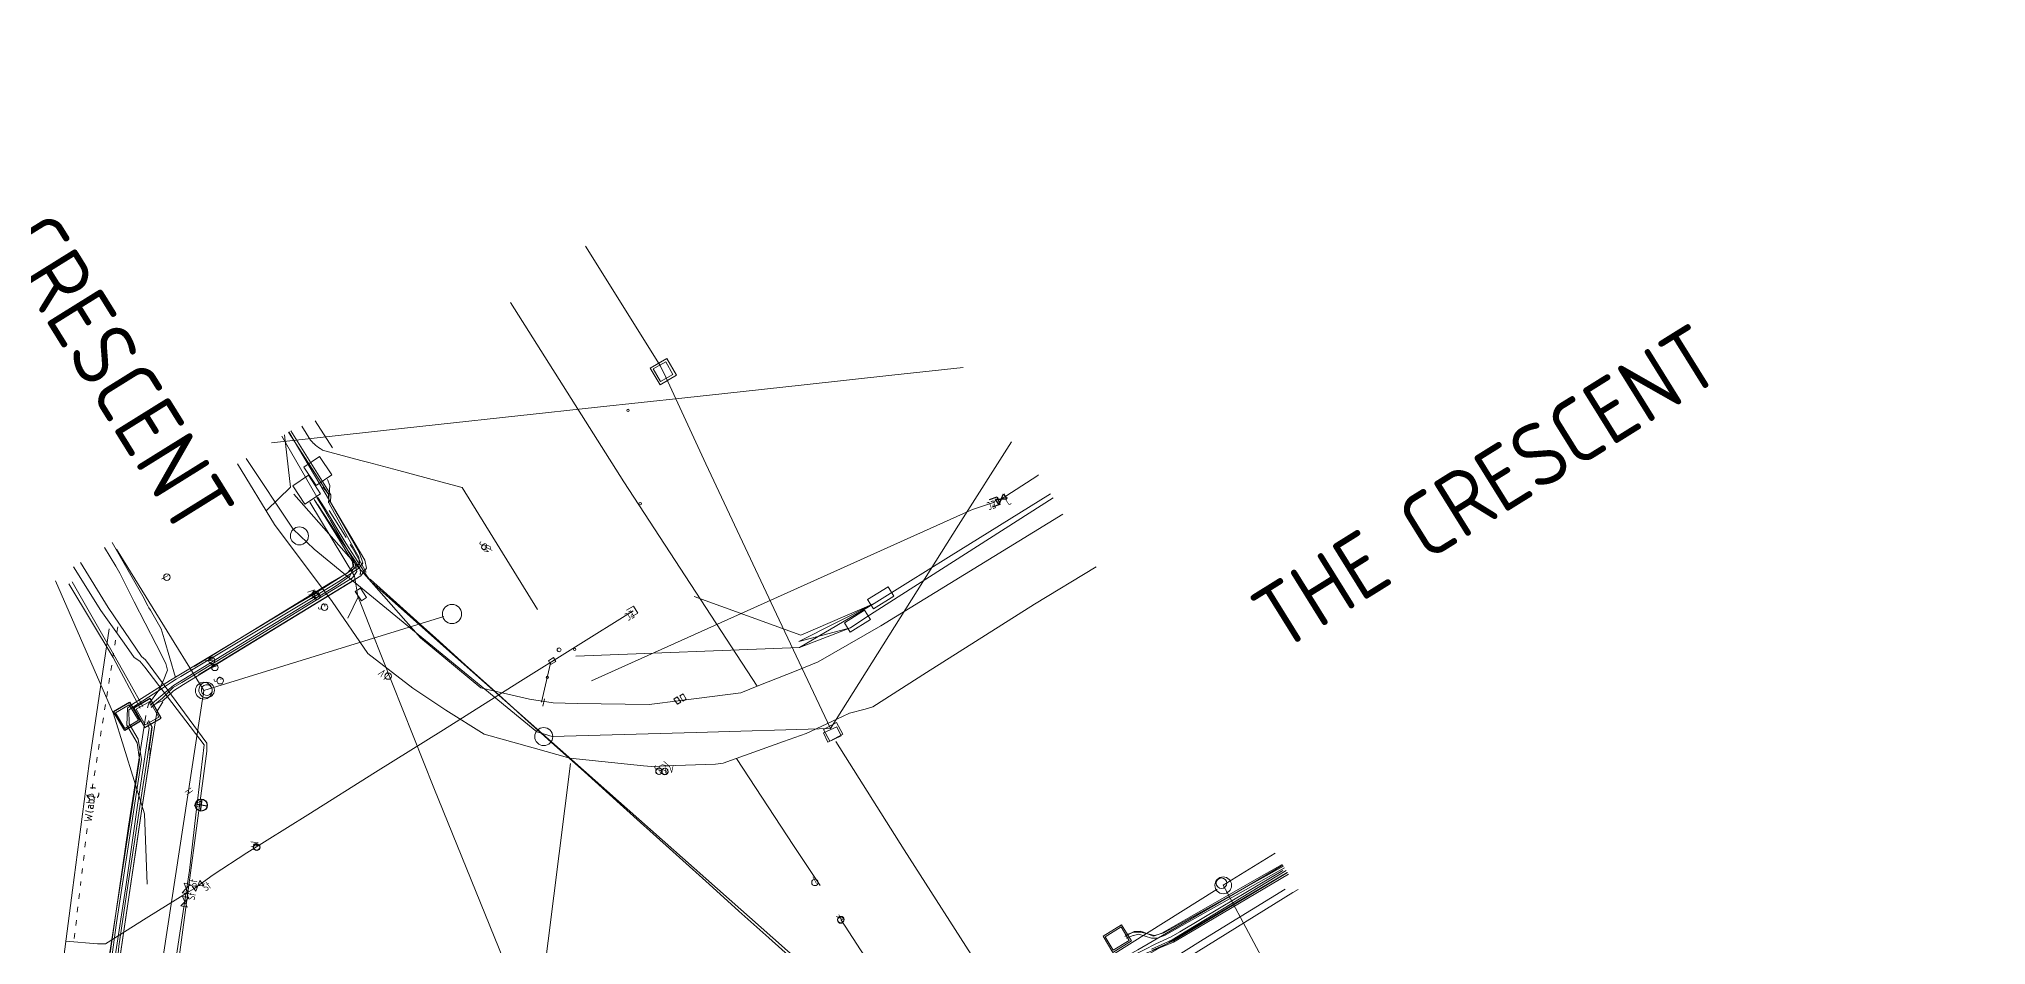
# Model space of a CAD drawing. Header units: metres. Extents: x 507606 to 508087, y 6966978 to 6967359.
# Drawn here: x 507782.8 to 507904.5, y 6967302.4 to 6967359 of the extents above; entities that cross this region are included whole.
import ezdxf

# ---------------------------------------------------------------- set-up
doc = ezdxf.new("R2010")
doc.units = ezdxf.units.M
for name, color, linetype, lineweight, true_color in [('C_FEAT', 7, 'EXISTING_COMMUNICATIONS', 0, 0xb061ff), ('C_UG_LINES', 7, 'EXISTING_COMMUNICATIONS', 0, 0xb061ff), ('E_ABAND', 7, 'EXISTING_ELECTRICITY', 0, 0xff2e2e), ('E_FEAT', 7, 'EXISTING_ELECTRICITY', 0, 0xff2e2e), ('E_UG_LINES', 7, 'EXISTING_ELECTRICITY_UG', 0, 0xff2e2e), ('HT_UG_LINES', 7, 'EXISTING_HIGH_VOLTAGE', 0, 0xff2e2e)]:
    doc.layers.add(name, color=color, linetype=linetype, lineweight=lineweight, true_color=true_color)
for name, color, linetype in [('C_MANHOLE_PIT', 252, 'Continuous'), ('C_TEXT_5.0', 4, 'Continuous'), ('W_FEAT', 160, 'Continuous')]:
    doc.layers.add(name, color=color, linetype=linetype)
for name, color, linetype, lineweight in [('D_FEAT', 142, 'EXIST_SWD', 0), ('D_UG_PIPES', 142, 'EXIST_SWD', 0), ('DR_GRATED', 142, 'EXIST_SWD', 0), ('IR_FEAT', 173, 'Continuous', 0), ('IR_UG_PIPES', 173, 'EXISTING_IRRIGATION', 0), ('RW_ABAND', 160, 'EXISTING_WAT_RECYCLED', 0), ('RW_FEAT', 160, 'Continuous', 0), ('RW_UG_PIPES', 160, 'EXISTING_WAT_RECYCLED', 0), ('S_ABAND', 35, 'EXIST_SEWER', 0), ('S_FEAT', 35, 'Continuous', 0), ('S_RM_UG_PIPES', 35, 'EXIST_RISINGMAIN', 0), ('S_UG_PIPES', 35, 'EXIST_SEWER', 0), ('W_ABAND', 160, 'EXISTING_WATER', 0), ('W_AG_PIPES_N', 160, 'EXISTING_WATER', 0)]:
    doc.layers.add(name, color=color, linetype=linetype, lineweight=lineweight)
doc.layers.add('E_MANHOLE_PIT', color=7, linetype='Continuous', true_color=0xff2e2e)
doc.styles.add('ISOCP', font='isocp.shx')
doc.styles.get("Standard").update_dxf_attribs({"font": 'ARIALN.TTF'})
doc.styles.add('Style-INTL_ISO_EQUAL', font='ISOCP.shx')
doc.linetypes.add('EXIST_RISINGMAIN', pattern='A,5,-2.5,5,-2,["RM",Standard,S=2.5,R=0,X=0,Y=-1.25],-5,5,-2.5,5,-2.5', length=34.5)
doc.linetypes.add('EXIST_SEWER', pattern='A,5,-2.5,5,-2,["S",Standard,S=2.5,R=0,X=0,Y=-1.25],-3.5,5,-2.5,5,-2.5', length=33)
doc.linetypes.add('EXIST_SWD', pattern='A,5,-2.5,5,-2,["SWD",Standard,S=2.5,R=0,X=0,Y=-1.25],-8,5,-2.5,5,-2.5', length=37.5)
doc.linetypes.add('EXISTING_COMMUNICATIONS', pattern='A,2,-2,2,-2,2,-2,["COMS",Standard,S=2.5,R=0,X=0,Y=-1.25],-9.75,2,-2,2,-2', length=29.75)
doc.linetypes.add('EXISTING_ELECTRICITY', pattern='A,2,-2,2,-2,2,-2,["E",Standard,S=2.5,R=0,X=0,Y=-1.25],-3.4,2,-2,2,-2', length=23.4)
doc.linetypes.add('EXISTING_ELECTRICITY_UG', pattern='A,2,-2,2,-2,2,-2,["E-UG",Standard,S=2.5,R=0,X=0,Y=-1.25],-9.15,2,-2,2,-2', length=29.15)
doc.linetypes.add('EXISTING_HIGH_VOLTAGE', pattern='A,2,-2,2,-2,2,-2,["HV",Standard,S=2.5,R=0,X=0,Y=-1.25],-5.9,2,-2,2,-2', length=25.9)
doc.linetypes.add('EXISTING_IRRIGATION', pattern='A,2,-2,2,-2,2,-2,["IRR",Standard,S=2.5,R=0,X=0,Y=-1.25],-7.4,2,-2,2,-2', length=27.4)
doc.linetypes.add('EXISTING_WAT_RECYCLED', pattern='A,2,-2,2,-2,2,-2,["R",Standard,S=2.5,R=0,X=0,Y=-1.25],-4.4,2,-2,2,-2', length=24.4)
doc.linetypes.add('EXISTING_WATER', pattern='A,2,-2,2,-2,2,-2,["W",Standard,S=2.5,R=0,X=0,Y=-1.25],-4.4,2,-2,2,-2', length=24.4)

# ---------------------------------------------------------------- blocks, each defined once
blk = doc.blocks.new('C-MKRTAG')
at = {"layer": 'C_FEAT'}
blk.add_circle((0, 0), 0.2, dxfattribs=at)
at = {"layer": 'C_FEAT', "style": 'Style-INTL_ISO_EQUAL', "width": 0.65}
blk.add_text('C', height=0.5, rotation=62.9, dxfattribs=at).set_placement((0.11, -0.06))
blk = doc.blocks.new('EL-MKRTAG')
at = {"layer": 'E_FEAT'}
blk.add_circle((0, 0), 0.2, dxfattribs=at)
at = {"layer": 'E_FEAT', "style": 'Style-INTL_ISO_EQUAL', "width": 0.65}
blk.add_text('LV', height=0.5, rotation=62.9, dxfattribs=at).set_placement((0.11, -0.06))
blk = doc.blocks.new('C-MKRTAG_2')
at = {"layer": 'C_FEAT'}
blk.add_circle((0, 0), 0.2, dxfattribs=at)
at = {"layer": 'C_FEAT', "style": 'Style-INTL_ISO_EQUAL', "width": 0.65}
blk.add_text('C', height=0.5, rotation=62.9, dxfattribs=at).set_placement((0.11, -0.06))
blk = doc.blocks.new('C-MKRTAG_5')
at = {"layer": 'C_FEAT'}
blk.add_circle((0, 0), 0.2, dxfattribs=at)
at = {"layer": 'C_FEAT', "style": 'Style-INTL_ISO_EQUAL', "width": 0.65}
blk.add_text('C', height=0.5, rotation=62.9, dxfattribs=at).set_placement((0.11, -0.06))
blk = doc.blocks.new('C-MKRTAG_6')
at = {"layer": 'C_FEAT'}
blk.add_circle((0, 0), 0.2, dxfattribs=at)
at = {"layer": 'C_FEAT', "style": 'Style-INTL_ISO_EQUAL', "width": 0.65}
blk.add_text('C', height=0.5, rotation=62.9, dxfattribs=at).set_placement((0.11, -0.06))
blk = doc.blocks.new('RW-EC')
at = {"layer": 'RW_FEAT'}
for p, q in [((-0.34, -0.11), (-0.11, 0.34)), ((0.34, 0.11), (0.11, -0.34)), ((0.11, -0.34), (-0.34, -0.11))]:
    blk.add_line(p, q, dxfattribs=at)
at = {"layer": 'RW_FEAT', "style": 'Style-INTL_ISO_EQUAL', "width": 0.65}
blk.add_text('EC', height=0.5, rotation=62.9, dxfattribs=at).set_placement((0.11, -0.06))
blk = doc.blocks.new('SE-VENTP')
at = {"layer": 'S_FEAT'}
blk.add_circle((0, 0), 0.15, dxfattribs=at)
at = {"layer": 'S_FEAT', "style": 'Style-INTL_ISO_EQUAL', "width": 0.65}
for s, p in [('S', (0.11, -0.06)), ('vp', (0.25, -0.41))]:
    blk.add_text(s, height=0.5, rotation=62.9, dxfattribs=at).set_placement(p)
blk = doc.blocks.new('W-CV')
at = {"layer": 'W_FEAT', "flags": 128}
for points in [[(0, 0), (0.04, -0.36), (-0.31, -0.18)], [(0, 0), (-0.04, 0.36), (0.31, 0.18)]]:
    blk.add_lwpolyline(points, close=True, dxfattribs=at)
at = {"layer": 'W_FEAT'}
blk.add_point((0, 0), dxfattribs=at)
at = {"layer": 'W_FEAT', "style": 'Style-INTL_ISO_EQUAL', "width": 0.65}
blk.add_text('C', height=0.5, rotation=62.9, dxfattribs=at).set_placement((0.61, -0.13))
blk = doc.blocks.new('W-EC')
at = {"layer": 'W_FEAT'}
for p, q in [((-0.34, -0.11), (-0.11, 0.34)), ((0.34, 0.11), (0.11, -0.34)), ((0.11, -0.34), (-0.34, -0.11))]:
    blk.add_line(p, q, dxfattribs=at)
at = {"layer": 'W_FEAT', "style": 'Style-INTL_ISO_EQUAL', "width": 0.65}
blk.add_text('EC', height=0.5, rotation=62.9, dxfattribs=at).set_placement((0.11, -0.06))
blk = doc.blocks.new('IR-MKRTAG')
at = {"layer": 'IR_FEAT'}
blk.add_circle((0, 0), 0.2, dxfattribs=at)
at = {"layer": 'IR_FEAT', "style": 'Style-INTL_ISO_EQUAL', "width": 0.65}
blk.add_text('I', height=0.5, rotation=62.9, dxfattribs=at).set_placement((0.11, -0.06))
blk = doc.blocks.new('IR-MKRTAG_1')
at = {"layer": 'IR_FEAT'}
blk.add_circle((0, 0), 0.2, dxfattribs=at)
at = {"layer": 'IR_FEAT', "style": 'Style-INTL_ISO_EQUAL', "width": 0.65}
blk.add_text('I', height=0.5, rotation=62.9, dxfattribs=at).set_placement((0.11, -0.06))
blk = doc.blocks.new('SE-MKRTAG')
at = {"layer": 'S_FEAT'}
blk.add_circle((0, 0), 0.2, dxfattribs=at)
at = {"layer": 'S_FEAT', "style": 'Style-INTL_ISO_EQUAL', "width": 0.65}
blk.add_text('S', height=0.5, rotation=62.9, dxfattribs=at).set_placement((0.11, -0.06))
blk = doc.blocks.new('W-MKRTAG_1')
at = {"layer": 'W_FEAT'}
blk.add_circle((0, 0), 0.2, dxfattribs=at)
at = {"layer": 'W_FEAT', "style": 'Style-INTL_ISO_EQUAL', "width": 0.65}
blk.add_text('W', height=0.5, rotation=62.9, dxfattribs=at).set_placement((0.11, -0.06))
blk = doc.blocks.new('IR-MKRTAG_3')
at = {"layer": 'IR_FEAT'}
blk.add_circle((0, 0), 0.2, dxfattribs=at)
at = {"layer": 'IR_FEAT', "style": 'Style-INTL_ISO_EQUAL', "width": 0.65}
blk.add_text('I', height=0.5, rotation=62.9, dxfattribs=at).set_placement((0.11, -0.06))
blk = doc.blocks.new('SE-MKRTAG_3')
at = {"layer": 'S_FEAT'}
blk.add_circle((0, 0), 0.2, dxfattribs=at)
at = {"layer": 'S_FEAT', "style": 'Style-INTL_ISO_EQUAL', "width": 0.65}
blk.add_text('S', height=0.5, rotation=62.9, dxfattribs=at).set_placement((0.11, -0.06))
blk = doc.blocks.new('W-SV_3')
at = {"layer": 'RW_FEAT', "flags": 128}
for points in [[(0, 0), (0.04, -0.36), (-0.31, -0.18)], [(0, 0), (-0.04, 0.36), (0.31, 0.18)]]:
    blk.add_lwpolyline(points, close=True, dxfattribs=at)
at = {"layer": 'RW_FEAT', "style": 'Style-INTL_ISO_EQUAL', "width": 0.65}
blk.add_text('St', height=0.5, rotation=62.9, dxfattribs=at).set_placement((0.61, -0.11))
blk = doc.blocks.new('W-GH_1')
at = {"layer": 'W_FEAT'}
for p, q in [((-0.36, -0.12), (0.36, 0.12)), ((0.12, -0.36), (-0.12, 0.36))]:
    blk.add_line(p, q, dxfattribs=at)
blk.add_circle((0, 0), 0.375, dxfattribs=at)
at = {"layer": 'W_FEAT', "style": 'Style-INTL_ISO_EQUAL', "width": 0.65}
blk.add_text('G   H', height=0.5, rotation=62.9, dxfattribs=at).set_placement((0.11, -0.06))
blk = doc.blocks.new('XE_SURVEY')
at = {"layer": 'C_FEAT', "flags": 128}
blk.add_lwpolyline([(507800.31, 6967332.88), (507799.33, 6967332.23), (507800.1, 6967331.08), (507801.09, 6967331.74)], close=True, dxfattribs=at)
for points in [[(507833.12, 6967322.49), (507834.38, 6967323.28), (507834.75, 6967322.7), (507833.48, 6967321.91), (507833.12, 6967322.49)], [(507787.57, 6967316.88), (507788.42, 6967317.38), (507789, 6967316.42), (507788.15, 6967315.9), (507787.57, 6967316.88)]]:
    blk.add_lwpolyline(points, dxfattribs=at)
at = {"layer": 'C_MANHOLE_PIT', "flags": 128}
blk.add_lwpolyline([(507788.44, 6967317.55), (507789.12, 6967316.36), (507788.15, 6967315.78), (507787.45, 6967316.96), (507788.44, 6967317.55)], dxfattribs=at)
at = {"layer": 'C_UG_LINES', "flags": 128}
for points in [[(507798.37, 6967334.4), (507800.87, 6967330.54), (507800.9, 6967329.99), (507802.53, 6967327.03), (507802.77, 6967326.59), (507802.82, 6967326.22), (507802.66, 6967325.99), (507799.9, 6967324.24), (507798.97, 6967323.7), (507793.4, 6967320.35), (507791, 6967318.91), (507788.57, 6967317.38), (507788.31, 6967317.17), (507788.28, 6967316.1), (507788.93, 6967315.01), (507789.06, 6967313.95), (507787.22, 6967301.91), (507786.79, 6967298.69), (507786.25, 6967294.48), (507785.86, 6967291.5), (507785.66, 6967289.94), (507785.58, 6967289.02), (507785.53, 6967288.52), (507785.39, 6967286.85), (507785.3, 6967286.54)], [(507798.52, 6967334.5), (507801.02, 6967330.49), (507801, 6967330.02), (507802.79, 6967326.89), (507802.97, 6967326.43), (507803.02, 6967326.22), (507802.77, 6967325.92), (507801.62, 6967325.15), (507800.34, 6967324.36), (507792.63, 6967319.73), (507791.65, 6967319.14), (507791.36, 6967318.97), (507791.06, 6967318.79), (507790.5, 6967318.42), (507788.4, 6967317.06), (507788.43, 6967316.18), (507788.99, 6967315.23), (507789.19, 6967313.96), (507788.09, 6967306.73), (507787.64, 6967303.76), (507787.35, 6967301.78), (507787.03, 6967299.3), (507786.29, 6967293.35), (507785.98, 6967290.87), (507785.74, 6967288.88), (507785.51, 6967286.86), (507785.37, 6967286.42)], [(507800.53, 6967331), (507800.87, 6967330.54)], [(507800.82, 6967331.45), (507800.96, 6967331.07), (507800.88, 6967330)], [(507800.93, 6967329.52), (507801.98, 6967327.82)], [(507846.16, 6967330.31), (507834.46, 6967322.83), (507833.5, 6967322.19), (507830.31, 6967320.96), (507816.33, 6967320.42)], [(507802.24, 6967327.39), (507802.36, 6967327.2), (507803.24, 6967325.66)], [(507803.49, 6967325.23), (507803.51, 6967325.2), (507805.34, 6967323.55), (507806.83, 6967322.21), (507807.57, 6967321.55), (507809.43, 6967319.87), (507811.29, 6967318.2), (507813.15, 6967316.53), (507815.01, 6967314.86), (507816.87, 6967313.19), (507819.1, 6967311.18), (507820.59, 6967309.84), (507820.96, 6967309.51), (507824.68, 6967306.17), (507826.53, 6967304.49), (507828.02, 6967303.16), (507828.39, 6967302.82), (507830.62, 6967300.82), (507832.48, 6967299.15), (507836.2, 6967295.8), (507837.31, 6967294.85), (507839.82, 6967293.44), (507839.97, 6967293.46)], [(507833.5, 6967322.19), (507830.27, 6967321.34)], [(507838.83, 6967278.22), (507838.37, 6967280.09), (507838.33, 6967280.66), (507838.88, 6967285.12), (507839, 6967286.12), (507839.03, 6967286.33), (507839.41, 6967288.07), (507840.49, 6967292.96), (507840.6, 6967293.46), (507840.72, 6967293.84), (507841.62, 6967295.14), (507841.92, 6967295.55), (507842.17, 6967295.82), (507845.69, 6967297.98), (507848.24, 6967299.56), (507848.65, 6967299.84), (507849.04, 6967300.11), (507849.77, 6967300.76), (507850.25, 6967301.04), (507850.84, 6967301.4), (507852.98, 6967302.26), (507853.68, 6967302.55), (507854.75, 6967303.18), (507860.87, 6967306.8)], [(507860.53, 6967307.03), (507856.66, 6967304.73), (507854.08, 6967303.19), (507853.54, 6967302.88), (507852.59, 6967302.44), (507851.85, 6967302.07), (507851.4, 6967301.85), (507850.75, 6967301.52), (507849.64, 6967300.91)], [(507860.73, 6967307.02), (507854.53, 6967303.26), (507853.61, 6967302.7), (507852.31, 6967302.11)], [(507852.37, 6967302.04), (507853.68, 6967302.64), (507860.81, 6967306.9)]]:
    blk.add_lwpolyline(points, dxfattribs=at)
at = {"layer": 'D_FEAT', "flags": 128}
blk.add_lwpolyline([(507833.03, 6967315.54), (507832.21, 6967315.1), (507831.81, 6967315.83), (507832.63, 6967316.27)], close=True, dxfattribs=at)
at = {"layer": 'D_FEAT'}
for centre in [(507799.06, 6967327.93), (507814.33, 6967315.39)]:
    blk.add_circle(centre, 0.562, dxfattribs=at)
at = {"layer": 'D_UG_PIPES', "flags": 128}
for points in [[(507832.26, 6967315.9), (507829.05, 6967322.68), (507824.46, 6967332.43), (507821.97, 6967337.85), (507821.63, 6967338.54), (507818.45, 6967343.63), (507816.95, 6967346.03)], [(507832.26, 6967315.9), (507840.26, 6967328.59), (507843.56, 6967333.81)], [(507795.74, 6967332.76), (507798.67, 6967328.34), (507799.99, 6967327.09), (507813.9, 6967315.68), (507814.86, 6967315.39), (507823.85, 6967315.65), (507832.26, 6967315.9)], [(507840.21, 6967275.67), (507841.29, 6967293.64), (507841.71, 6967300.73), (507836.86, 6967308.32), (507832.58, 6967315.08)]]:
    blk.add_lwpolyline(points, dxfattribs=at)
at = {"layer": 'DR_GRATED', "flags": 128}
for points in [[(507821.6, 6967337.37), (507820.98, 6967338.4), (507822.02, 6967339.02), (507822.62, 6967337.97), (507821.6, 6967337.37)], [(507821.17, 6967338.36), (507821.96, 6967338.81), (507822.41, 6967338.02), (507821.63, 6967337.57), (507821.17, 6967338.36)], [(507832.08, 6967315.05), (507831.82, 6967315.62), (507832.64, 6967316.01), (507832.92, 6967315.43), (507832.08, 6967315.05)]]:
    blk.add_lwpolyline(points, dxfattribs=at)
at = {"layer": 'E_ABAND'}
for points in [[(507789.11, 6967317.17), (507787.43, 6967320.34), (507784.65, 6967324.94)], [(507784.86, 6967325.06), (507787.27, 6967320.83), (507788.46, 6967318.73), (507789.28, 6967317.28)]]:
    blk.add_lwpolyline(points, dxfattribs=at)
at = {"layer": 'E_FEAT', "flags": 128}
for points in [[(507799.62, 6967331.72), (507798.66, 6967331.05), (507799.4, 6967329.91), (507800.38, 6967330.55)], [(507802.87, 6967324.66), (507802.55, 6967324.45), (507802.94, 6967323.87), (507803.26, 6967324.09)]]:
    blk.add_lwpolyline(points, close=True, dxfattribs=at)
for points in [[(507835.85, 6967324.75), (507836.21, 6967324.17), (507834.95, 6967323.38), (507834.57, 6967323.96), (507835.85, 6967324.75)], [(507788.86, 6967317.1), (507789.72, 6967317.59), (507790.28, 6967316.61), (507789.43, 6967316.12), (507788.86, 6967317.1)], [(507849.29, 6967302.92), (507850.45, 6967303.64), (507851.06, 6967302.63), (507849.9, 6967301.9), (507849.29, 6967302.92)], [(507849.93, 6967302.04), (507849.41, 6967302.88), (507850.42, 6967303.51), (507850.93, 6967302.65), (507849.93, 6967302.04)]]:
    blk.add_lwpolyline(points, dxfattribs=at)
at = {"layer": 'E_MANHOLE_PIT', "flags": 128}
blk.add_lwpolyline([(507788.72, 6967317.16), (507789.41, 6967315.96), (507790.43, 6967316.54), (507789.74, 6967317.77), (507788.72, 6967317.16)], dxfattribs=at)
at = {"layer": 'E_UG_LINES', "flags": 128}
for points in [[(507800.04, 6967335.12), (507801.12, 6967333.43)], [(507816.33, 6967320.42), (507830.31, 6967320.96), (507834.99, 6967323.71), (507837.08, 6967325.02), (507839.63, 6967326.6), (507846.01, 6967330.55)], [(507789.73, 6967317.35), (507791.2, 6967318.59), (507793.4, 6967319.94), (507795.53, 6967321.24), (507801.3, 6967324.77), (507802.21, 6967325.42), (507802.48, 6967325.98), (507802.41, 6967326.28), (507801.27, 6967328.15), (507799.98, 6967330.2)], [(507814.58, 6967294.14), (507814.29, 6967295.33), (507813.29, 6967297.82), (507807.47, 6967312.19), (507803.58, 6967321.94), (507802.8, 6967323.96), (507802.72, 6967324.12), (507802.7, 6967324.28), (507802.5, 6967325.42), (507799.72, 6967330.04)], [(507799.98, 6967330.2), (507800.29, 6967329.73)], [(507800.14, 6967330.33), (507800.56, 6967329.67), (507801.25, 6967328.46), (507802.52, 6967326.24), (507802.65, 6967325.7)], [(507844.45, 6967298.07), (507842.8, 6967297.09), (507841.89, 6967296.9), (507840.21, 6967295.55), (507839, 6967294.58), (507838.56, 6967294.53), (507838.1, 6967294.68), (507837.08, 6967295.35), (507828.64, 6967302.82), (507809.18, 6967320.07), (507803.57, 6967325.04), (507803.27, 6967325.43), (507801.97, 6967327.47), (507800.62, 6967329.68), (507800.22, 6967330.33)], [(507800.22, 6967329.86), (507801.68, 6967327.65), (507802.33, 6967326.67), (507802.71, 6967326.11), (507802.85, 6967325.83), (507802.88, 6967325.57), (507802.83, 6967325.51)], [(507802.65, 6967325.7), (507802.37, 6967325.31), (507798.54, 6967322.95), (507795.98, 6967321.38), (507791.71, 6967318.78), (507791.17, 6967318.45), (507790.5, 6967317.8), (507789.79, 6967317.2)], [(507783.82, 6967325.12), (507787.45, 6967316.82), (507789.37, 6967310.57), (507789.54, 6967306.17)], [(507802.49, 6967325.16), (507791.82, 6967318.65), (507791.19, 6967318.25), (507790.52, 6967317.62), (507790.17, 6967317.5), (507789.8, 6967317.23)], [(507802.75, 6967324.16), (507802.09, 6967322.79)], [(507834.99, 6967323.71), (507830.4, 6967321.72), (507823.74, 6967324.14)], [(507834.99, 6967323.71), (507830.27, 6967321.34)], [(507786.19, 6967286.32), (507786.18, 6967286.76), (507786.06, 6967288.31), (507786.01, 6967288.91), (507786.13, 6967290.81), (507786.44, 6967293.29), (507786.77, 6967295.77), (507787.16, 6967298.74), (507787.51, 6967301.4), (507788.23, 6967306.16), (507788.94, 6967311.11), (507789.67, 6967315.92), (507789.54, 6967316.32)], [(507786.3, 6967286.22), (507786.23, 6967288.22), (507786.21, 6967288.87), (507786.28, 6967290.72), (507786.32, 6967291.21), (507786.66, 6967293.69), (507786.93, 6967295.67), (507787.14, 6967297.22), (507787.4, 6967299.14), (507787.72, 6967301.62), (507787.78, 6967302.29), (507788.34, 6967306.08), (507789.08, 6967311.02), (507789.24, 6967312.01), (507789.55, 6967313.98), (507789.84, 6967316), (507789.62, 6967316.39)], [(507789.62, 6967316.37), (507789.85, 6967315.99), (507789.7, 6967314.76), (507789.74, 6967314.49), (507789.7, 6967314), (507789.24, 6967311.03), (507788.87, 6967308.56), (507788.21, 6967304.11), (507787.49, 6967299.16), (507786.75, 6967293.71), (507786.42, 6967291.24), (507786.38, 6967290.74), (507786.29, 6967288.74), (507786.3, 6967288.24), (507786.35, 6967286.24)], [(507850.64, 6967302.91), (507851.24, 6967303.22), (507851.64, 6967303.24), (507852.44, 6967302.93), (507852.5, 6967302.94), (507852.97, 6967303.12), (507854.71, 6967304.11), (507859.05, 6967306.58), (507860.49, 6967307.4)], [(507860.56, 6967307.3), (507853.08, 6967303.13), (507852.51, 6967302.96), (507851.64, 6967303.18), (507851.19, 6967303.17), (507850.67, 6967302.98)], [(507851.18, 6967302.96), (507851.2, 6967302.97), (507851.53, 6967303.05), (507852.31, 6967302.79), (507852.66, 6967302.79), (507853.12, 6967302.97), (507854.86, 6967303.95), (507857.04, 6967305.18), (507860.62, 6967307.2)], [(507850.74, 6967302.8), (507851.18, 6967302.96)]]:
    blk.add_lwpolyline(points, dxfattribs=at)
at = {"layer": 'HT_UG_LINES', "flags": 128}
for points in [[(507792.49, 6967319.76), (507801.01, 6967325), (507802.05, 6967325.61), (507802.43, 6967326.02), (507802.31, 6967326.62), (507801.01, 6967328.89), (507797.96, 6967334.15)], [(507792.76, 6967319.24), (507801.29, 6967324.45), (507802.91, 6967325.44), (507803.25, 6967325.92), (507803.14, 6967326.41), (507798.41, 6967334.43)], [(507786.89, 6967327.21), (507787.59, 6967326.03), (507787.83, 6967325.59), (507788.74, 6967323.81), (507790.11, 6967321.14), (507790.72, 6967319.96), (507790.82, 6967319.54), (507790.55, 6967318.85)], [(507787.36, 6967327.51), (507789.27, 6967324.16), (507789.58, 6967323.55), (507789.65, 6967323.44), (507789.76, 6967323.29), (507790.42, 6967322.13), (507790.61, 6967321.49), (507791.31, 6967319.09)], [(507790.56, 6967318.91), (507790.28, 6967318.3), (507789.63, 6967317.41), (507789.57, 6967317.19)], [(507790.52, 6967317.57), (507790.18, 6967316.98), (507790.13, 6967316.77), (507789.88, 6967315.18), (507789.19, 6967310.74), (507788.03, 6967302.82), (507786.94, 6967295.4), (507786.27, 6967289.95), (507785.94, 6967286.26), (507786.28, 6967285.01), (507787.63, 6967282.9), (507790.6, 6967278.28), (507794.52, 6967272.19), (507794.73, 6967272.03), (507795.15, 6967271.71), (507799.42, 6967270.41), (507804.59, 6967268.52), (507811.62, 6967265.91), (507813.57, 6967265.18), (507813.99, 6967265.19), (507814.98, 6967265.26), (507818.84, 6967267.56), (507823.06, 6967270.25), (507827.28, 6967272.93), (507831.91, 6967275.89), (507834.02, 6967277.24), (507835.18, 6967277.98), (507835.97, 6967278.36), (507837.54, 6967279.12), (507837.83, 6967282.61), (507837.95, 6967283.6), (507838.28, 6967285.57), (507838.69, 6967288.04), (507839.52, 6967292.97), (507839.66, 6967293.82), (507839.93, 6967294.37), (507840.56, 6967295.18), (507841.63, 6967296.53), (507844.9, 6967298.42), (507851.46, 6967302.06), (507858.37, 6967306.09), (507860.52, 6967307.35)], [(507789.47, 6967316.7), (507788.37, 6967309.79), (507787.59, 6967304.35), (507786.53, 6967296.92), (507786.18, 6967294.45), (507785.84, 6967292.06), (507785.32, 6967286.49), (507785.7, 6967284.9), (507786.09, 6967284.14), (507786.35, 6967283.71), (507788.86, 6967279.98), (507790.26, 6967277.9), (507791.93, 6967275.41), (507794.5, 6967271.6), (507795.34, 6967271.02), (507796.24, 6967270.75), (507799.53, 6967269.75), (507804.71, 6967267.91), (507809.42, 6967266.23), (507812.25, 6967265.22), (507813.43, 6967264.8), (507814.16, 6967264.66), (507814.65, 6967264.62), (507816.46, 6967265.47), (507817.35, 6967265.91), (507819.03, 6967267), (507819.45, 6967267.27), (507821.55, 6967268.64), (507825.32, 6967271.09), (507832.03, 6967275.45), (507834.13, 6967276.81), (507835.03, 6967277.17), (507837.34, 6967278.11), (507838.05, 6967278.09), (507838.59, 6967277.72), (507838.95, 6967277.01), (507839.1, 6967275.01), (507839.12, 6967274.75), (507839.61, 6967273.1), (507840.17, 6967271.8), (507840.41, 6967271.36), (507841.45, 6967269.66), (507842.75, 6967267.52), (507844.05, 6967265.38), (507845.61, 6967262.82), (507846.91, 6967260.69), (507848.21, 6967258.55), (507848.6, 6967257.91), (507849.52, 6967256.42), (507850.83, 6967254.3), (507852.15, 6967252.17), (507853.73, 6967249.62), (507855.05, 6967247.5), (507856.36, 6967245.37), (507857.68, 6967243.24), (507860.31, 6967238.99), (507861.89, 6967236.44), (507864.52, 6967232.19), (507867.45, 6967227.53), (507870.12, 6967223.31), (507874.13, 6967216.97), (507874.4, 6967216.55), (507875.47, 6967214.86), (507875.73, 6967214.44), (507875.99, 6967214.03), (507876.11, 6967213.84), (507876.23, 6967213.63), (507876.78, 6967212.73), (507877.3, 6967211.87), (507878.33, 6967210.16), (507879.62, 6967208.02), (507880.91, 6967205.88), (507882.2, 6967203.74), (507883.75, 6967201.17), (507884.79, 6967199.46), (507885.3, 6967198.6), (507886.34, 6967196.89), (507886.59, 6967196.46), (507887.62, 6967194.76), (507888.48, 6967193.34), (507888.94, 6967192.62), (507890.56, 6967190.1), (507891.92, 6967188), (507892.99, 6967186.34), (507893, 6967186.32), (507894.9, 6967183.38), (507896.25, 6967181.27), (507897.61, 6967179.17), (507899.37, 6967176.43), (507901.21, 6967173.17), (507903.9, 6967168.38), (507905.38, 6967165.77), (507906.6, 6967163.59), (507907.58, 6967161.84), (507908.81, 6967159.67), (507909.4, 6967158.63), (507909.85, 6967156.88), (507910.49, 6967154.46), (507910.62, 6967153.98), (507911.12, 6967152.05), (507911.15, 6967151.9), (507911.39, 6967150.92), (507912.12, 6967148.01), (507913.95, 6967140.73), (507915.7, 6967134.16), (507919.19, 6967129.04), (507921.82, 6967127.06), (507926.77, 6967126.16), (507930.87, 6967126.93), (507931.79, 6967127.29), (507937.03, 6967130.81), (507939.98, 6967135.67), (507940.71, 6967136.88), (507941.92, 6967140.79), (507942.65, 6967143.17)], [(507838.24, 6967280.06), (507838.26, 6967283.08), (507840.73, 6967293.42), (507840.91, 6967293.86), (507841.96, 6967295.38), (507842.26, 6967295.7), (507845.34, 6967297.7), (507849.27, 6967300.15), (507853.44, 6967302.55), (507860.8, 6967306.91)]]:
    blk.add_lwpolyline(points, dxfattribs=at)
at = {"layer": 'IR_FEAT', "flags": 128}
for points in [[(507814.62, 6967320.12), (507814.95, 6967320.33), (507815.09, 6967320.09), (507814.75, 6967319.9), (507814.62, 6967320.12)], [(507822.46, 6967317.73), (507822.67, 6967317.87), (507822.91, 6967317.55), (507822.69, 6967317.42), (507822.46, 6967317.73)], [(507822.83, 6967317.94), (507823.04, 6967318.07), (507823.24, 6967317.72), (507823.02, 6967317.6), (507822.83, 6967317.94)]]:
    blk.add_lwpolyline(points, dxfattribs=at)
at = {"layer": 'IR_FEAT'}
for centre, radius in [((507819.6, 6967335.77), 0.074), ((507820.36, 6967329.94), 0.077), ((507815.29, 6967320.81), 0.121), ((507816.26, 6967320.84), 0.073), ((507814.56, 6967319.09), 0.075)]:
    blk.add_circle(centre, radius, dxfattribs=at)
at = {"layer": 'IR_UG_PIPES'}
for points in [[(507812.26, 6967342.5), (507819.34, 6967331.3), (507827.68, 6967318.54)], [(507798.12, 6967334.25), (507798.5, 6967330.98), (507797.01, 6967329.51)], [(507795.2, 6967332.42), (507797.51, 6967328.65), (507801.1, 6967323.84), (507803.33, 6967320.58), (507806.14, 6967318.42), (507808.22, 6967317.04), (507810.61, 6967315.55), (507813.68, 6967314.68), (507815.96, 6967314.04), (507820.57, 6967313.57), (507821.06, 6967313.53), (507822.56, 6967313.58), (507825.06, 6967313.67), (507825.55, 6967313.74), (507829.32, 6967315.09), (507830.73, 6967315.59), (507833, 6967316.64), (507833.45, 6967316.85), (507834.42, 6967317.1), (507834.89, 6967317.25), (507838.26, 6967319.4), (507845.01, 6967323.66), (507848.86, 6967325.99)], [(507846.77, 6967329.28), (507835.4, 6967322.31), (507831.49, 6967320.07), (507830.11, 6967319.5), (507827.78, 6967318.58), (507826.64, 6967318.13), (507822.9, 6967317.64), (507820.92, 6967317.39), (507816.42, 6967317.46), (507814.92, 6967317.51), (507813.44, 6967317.72), (507811.01, 6967318.29), (507810.4, 6967318.43), (507806.62, 6967321.56), (507804.34, 6967324.17), (507798.71, 6967330.54)], [(507814.76, 6967319.98), (507814.19, 6967317.55)], [(507814.37, 6967317.74), (507814.27, 6967317.3)], [(507816, 6967313.72), (507814.25, 6967299.83)], [(507826.37, 6967314.02), (507829.95, 6967308.59), (507831.6, 6967306.08)], [(507832.9, 6967303.96), (507837.67, 6967296.62)]]:
    blk.add_lwpolyline(points, dxfattribs=at)
at = {"layer": 'RW_ABAND'}
for points in [[(507787.17, 6967322.13), (507785.92, 6967313.72), (507784.87, 6967305.79), (507784.28, 6967301.15), (507782.8, 6967288.91)], [(507784.46, 6967302.61), (507786.45, 6967302.44), (507786.94, 6967302.45), (507789.48, 6967304.04), (507792.07, 6967305.65)]]:
    blk.add_lwpolyline(points, dxfattribs=at)
at = {"layer": 'RW_UG_PIPES', "flags": 128}
for points in [[(507784.95, 6967326), (507786.66, 6967323.26), (507788.1, 6967321.22), (507788.74, 6967320.33), (507789.08, 6967320.11), (507789.4, 6967319.73), (507793.1, 6967314.87), (507792.59, 6967310.51), (507792.19, 6967307.03), (507791.59, 6967303.12), (507790.98, 6967299.12), (507790.42, 6967295.67), (507789.6, 6967290.23), (507789.44, 6967288.18), (507788.97, 6967288.18), (507785.98, 6967288.41), (507784.48, 6967288.51), (507783.49, 6967288.56), (507782.69, 6967288.04), (507782.59, 6967287.24), (507782.36, 6967285.35), (507785.36, 6967280.63), (507789.12, 6967274.72), (507792.87, 6967268.81), (507793.29, 6967268.58), (507798.5, 6967266.82), (507804.19, 6967264.91), (507808.93, 6967263.32), (507814.14, 6967261.57), (507818.88, 6967259.98), (507821.9, 6967258.96), (507825.58, 6967261.21), (507831.54, 6967264.88), (507837.91, 6967268.84), (507843.02, 6967271.98), (507843.45, 6967272.25), (507843.86, 6967272.53)], [(507819.93, 6967323.24), (507812.72, 6967318.74), (507808.06, 6967315.82), (507803.82, 6967313.17), (507799.58, 6967310.51), (507795.77, 6967308.12), (507793.67, 6967306.76), (507792.46, 6967305.88), (507792.03, 6967305.63)], [(507860.66, 6967305.85), (507855.55, 6967302.72), (507850.47, 6967299.53), (507844.54, 6967295.8), (507841.77, 6967294.06), (507840.62, 6967288.96), (507838.77, 6967280.78), (507840.66, 6967277.7), (507845.11, 6967270.46), (507851.73, 6967259.86), (507857.3, 6967250.96), (507865.8, 6967237.4), (507871.64, 6967228.08), (507877.74, 6967218.33), (507883.42, 6967209.27), (507891.83, 6967195.89), (507899.28, 6967184.03), (507907, 6967171.76), (507909.4, 6967167.95), (507912.32, 6967163.29), (507914.33, 6967160.11), (507917.67, 6967157.22), (507918.13, 6967156.82), (507926.01, 6967154.52), (507934.65, 6967152), (507942.34, 6967149.78), (507942.34, 6967149.78)]]:
    blk.add_lwpolyline(points, dxfattribs=at)
at = {"layer": 'S_ABAND', "flags": 128}
blk.add_lwpolyline([(507803.53, 6967272.68), (507856.41, 6967305.85)], dxfattribs=at)
at = {"layer": 'S_FEAT'}
for centre, radius in [((507808.6, 6967323.05), 0.6), ((507793.09, 6967318.26), 0.525), ((507856.8, 6967306.1), 0.525), ((507856.69, 6967306.23), 0.33)]:
    blk.add_circle(centre, radius, dxfattribs=at)
for centre, major_axis, ratio in [((507793.26, 6967318.3), (-0.179, 0.45), 0.999735), ((507793.27, 6967318.3), (-0.063, 0.333), 0.999658)]:
    blk.add_ellipse(centre, major_axis=major_axis, ratio=ratio, dxfattribs=at)
at = {"layer": 'S_RM_UG_PIPES'}
blk.add_lwpolyline([(507799.22, 6967334.79), (507799.76, 6967333.91), (507799.88, 6967333.78), (507799.93, 6967333.73), (507799.96, 6967333.7), (507799.98, 6967333.68), (507800, 6967333.66), (507800.03, 6967333.63), (507800.09, 6967333.58), (507800.15, 6967333.53), (507800.25, 6967333.45), (507800.36, 6967333.38), (507800.49, 6967333.3), (507800.5, 6967333.29), (507800.97, 6967333.15), (507802.91, 6967332.64), (507803.39, 6967332.51), (507805.28, 6967332.01), (507805.81, 6967331.87), (507808.22, 6967331.23), (507809.23, 6967330.96), (507813.95, 6967323.34)], dxfattribs=at)
at = {"layer": 'S_UG_PIPES', "flags": 128}
for points in [[(507840.55, 6967338.45), (507836.08, 6967337.97), (507830.61, 6967337.37), (507825.64, 6967336.83), (507823.15, 6967336.56), (507817.69, 6967335.96), (507812.71, 6967335.42), (507807.74, 6967334.88), (507805.26, 6967334.61), (507799.79, 6967334.01), (507797.31, 6967333.74)], [(507787.64, 6967327.1), (507793.09, 6967318.26)], [(507808.08, 6967322.89), (507793.09, 6967318.26), (507790.05, 6967298.38), (507788.16, 6967286.03), (507788.51, 6967285.14), (507793.54, 6967277.08), (507795.51, 6967273.92), (507809, 6967269.26), (507818.93, 6967265.82)], [(507860.05, 6967308.11), (507856.8, 6967306.1), (507857.07, 6967305.62), (507859.68, 6967300.69)]]:
    blk.add_lwpolyline(points, dxfattribs=at)
at = {"layer": 'W_ABAND'}
for p, q in [((507787.65, 6967321.92), (507787.71, 6967322.25)), ((507787.52, 6967321.1), (507787.57, 6967321.42)), ((507787.28, 6967319.53), (507787.33, 6967319.86)), ((507787.41, 6967320.35), (507787.44, 6967320.6)), ((507787.15, 6967318.71), (507787.2, 6967319.04)), ((507786.89, 6967317.06), (507786.94, 6967317.39)), ((507787.02, 6967317.89), (507787.07, 6967318.21)), ((507786.76, 6967316.24), (507786.81, 6967316.57)), ((507786.5, 6967314.59), (507786.55, 6967314.92)), ((507786.63, 6967315.42), (507786.68, 6967315.75)), ((507786.37, 6967313.77), (507786.42, 6967314.1)), ((507786.1, 6967312.12), (507786.16, 6967312.45)), ((507786.23, 6967312.95), (507786.29, 6967313.28)), ((507785.79, 6967311.71), (507786.11, 6967311.82)), ((507786.26, 6967311.47), (507786.16, 6967311.79)), ((507785.66, 6967308.48), (507785.7, 6967308.82)), ((507785.76, 6967309.31), (507785.8, 6967309.64)), ((507785.56, 6967307.66), (507785.6, 6967307.99)), ((507785.37, 6967306.08), (507785.4, 6967306.33)), ((507785.46, 6967306.83), (507785.5, 6967307.16)), ((507785.28, 6967305.26), (507785.31, 6967305.59)), ((507785.08, 6967303.6), (507785.12, 6967303.93)), ((507785.18, 6967304.43), (507785.22, 6967304.76)), ((507784.98, 6967302.77), (507785.02, 6967303.11))]:
    blk.add_line(p, q, dxfattribs=at)
at = {"layer": 'W_ABAND', "flags": 128}
for points in [[(507785.76, 6967311.28), (507786.21, 6967311.23), (507786.23, 6967311.35), (507786.22, 6967311.38), (507786.21, 6967311.41), (507786.19, 6967311.42), (507786.16, 6967311.44), (507786.01, 6967311.45), (507785.98, 6967311.45), (507785.96, 6967311.44), (507785.94, 6967311.42), (507785.93, 6967311.39), (507785.91, 6967311.26)], [(507785.78, 6967311.76), (507785.78, 6967311.74), (507785.79, 6967311.72), (507785.8, 6967311.69), (507785.81, 6967311.67), (507785.82, 6967311.65), (507785.83, 6967311.63), (507785.84, 6967311.61), (507785.86, 6967311.59), (507785.87, 6967311.57), (507785.89, 6967311.56), (507785.91, 6967311.54), (507785.93, 6967311.53), (507785.95, 6967311.51), (507785.97, 6967311.5), (507785.97, 6967311.5)], [(507785.81, 6967311.65), (507785.84, 6967311.66), (507785.89, 6967311.67), (507785.95, 6967311.67), (507786, 6967311.68), (507786.06, 6967311.67), (507786.11, 6967311.66), (507786.16, 6967311.65), (507786.22, 6967311.63), (507786.27, 6967311.61), (507786.3, 6967311.59)], [(507785.87, 6967310.93), (507785.89, 6967311.04), (507785.9, 6967311.07), (507785.91, 6967311.09), (507785.95, 6967311.11), (507785.97, 6967311.11), (507786.2, 6967311.08), (507786.18, 6967310.96), (507786.17, 6967310.93), (507786.16, 6967310.92), (507786.13, 6967310.9), (507786.11, 6967310.89), (507786.1, 6967310.89), (507786.07, 6967310.89), (507786.05, 6967310.91), (507786.03, 6967310.92), (507786.01, 6967310.94), (507786.01, 6967310.96), (507786.01, 6967310.98), (507786.02, 6967311.1)], [(507786.32, 6967312.16), (507786.3, 6967312.17), (507786.28, 6967312.18), (507786.25, 6967312.19), (507786.23, 6967312.19), (507786.21, 6967312.2), (507786.18, 6967312.2), (507786.16, 6967312.2), (507786.14, 6967312.2), (507786.11, 6967312.2), (507786.09, 6967312.2), (507786.07, 6967312.19), (507786.04, 6967312.19), (507786.02, 6967312.18), (507786, 6967312.17), (507786, 6967312.17)], [(507786.43, 6967311.58), (507786.44, 6967311.59), (507786.45, 6967311.61), (507786.47, 6967311.63), (507786.48, 6967311.65), (507786.49, 6967311.67), (507786.5, 6967311.7), (507786.51, 6967311.72), (507786.51, 6967311.74), (507786.52, 6967311.76), (507786.52, 6967311.79), (507786.52, 6967311.81), (507786.52, 6967311.84), (507786.52, 6967311.86), (507786.52, 6967311.88), (507786.52, 6967311.88)], [(507785.63, 6967310.15), (507786.09, 6967310.19), (507785.8, 6967310.33), (507786.11, 6967310.39), (507785.68, 6967310.55)], [(507785.7, 6967310.76), (507785.74, 6967310.75), (507785.78, 6967310.73), (507785.83, 6967310.71), (507785.88, 6967310.7), (507785.94, 6967310.69), (507785.99, 6967310.68), (507786.05, 6967310.68), (507786.11, 6967310.69), (507786.16, 6967310.69), (507786.2, 6967310.71)]]:
    blk.add_lwpolyline(points, dxfattribs=at)
at = {"layer": 'W_AG_PIPES_N', "flags": 128}
for points in [[(507845.14, 6967331.66), (507845.26, 6967331.74)], [(507842.92, 6967330.23), (507845.14, 6967331.66)], [(507817.31, 6967318.88), (507840.57, 6967329.33), (507841.12, 6967329.58), (507842.51, 6967330.04), (507842.57, 6967330.18)], [(507783.63, 6967288.22), (507784.14, 6967288.21), (507789.55, 6967287.69), (507789.95, 6967291.57), (507790.38, 6967294.2), (507791.55, 6967301.61), (507793.27, 6967314.49), (507793.27, 6967314.97), (507789.44, 6967320.18), (507789.19, 6967320.4), (507787.1, 6967323.46), (507785.37, 6967326.27)], [(507947.92, 6967167.75), (507947.09, 6967164.97), (507945.66, 6967160.18), (507944.09, 6967154.91), (507943.57, 6967153.18), (507943, 6967150.04), (507921.39, 6967156.32), (507918.52, 6967157.2), (507914.53, 6967160.19), (507914.26, 6967160.61), (507907.66, 6967171.23), (507897.89, 6967186.94), (507887.32, 6967203.95), (507879.3, 6967216.63), (507862.62, 6967243.35), (507843.57, 6967273.9), (507839.26, 6967280.88), (507842.14, 6967293.86), (507861.15, 6967305.65), (507861.48, 6967305.83)]]:
    blk.add_lwpolyline(points, dxfattribs=at)
at = {"layer": 'C_FEAT'}
for name, p, rotation in [('C-MKRTAG_6', (507800.07, 6967324.27), 59.99999999999999), ('C-MKRTAG_2', (507793.58, 6967320.15), 45.00000000000001), ('C-MKRTAG_5', (507821.54, 6967313.22), 300.0000000000001)]:
    blk.add_blockref(name, p, dxfattribs=dict(at, rotation=rotation))
blk.add_blockref('C-MKRTAG', (507821.53, 6967313.23), dxfattribs=at)
at = {"layer": 'E_FEAT'}
for p, rotation in [((507800.16, 6967324.15), 59.99999999999999), ((507793.78, 6967319.71), 45.00000000000001), ((507804.61, 6967319.17), 75.00000000000001), ((507821.9, 6967313.22), 300.0000000000001)]:
    blk.add_blockref('EL-MKRTAG', p, dxfattribs=dict(at, rotation=rotation))
blk.add_blockref('EL-MKRTAG', (507821.9, 6967313.21), dxfattribs=at)
at = {"layer": 'IR_FEAT'}
for name, p, rotation in [('IR-MKRTAG_1', (507790.78, 6967325.35), 55), ('IR-MKRTAG_3', (507831.28, 6967306.28), 325), ('IR-MKRTAG_3', (507832.89, 6967303.93), 325)]:
    blk.add_blockref(name, p, dxfattribs=dict(at, rotation=rotation))
blk.add_blockref('IR-MKRTAG', (507832.9, 6967303.96), dxfattribs=at)
at = {"layer": 'RW_FEAT'}
for name, p, rotation in [('RW-EC', (507819.86, 6967323.19), 147.6591084703285), ('W-SV_3', (507791.99, 6967305.9), 16.23736516552699), ('W-SV_3', (507792.72, 6967306.07), 333.8249133022575), ('W-SV_3', (507791.9, 6967305.07), 16.23736516552699)]:
    blk.add_blockref(name, p, dxfattribs=dict(at, rotation=rotation))
at = {"layer": 'S_FEAT'}
blk.add_blockref('SE-VENTP', (507810.6, 6967327.22), dxfattribs=at)
for name, p, rotation in [('SE-MKRTAG_3', (507800.63, 6967323.47), 59.99999999999999), ('SE-MKRTAG', (507794.11, 6967318.88), 45.00000000000001)]:
    blk.add_blockref(name, p, dxfattribs=dict(at, rotation=rotation))
at = {"layer": 'W_FEAT'}
for name, p, rotation in [('W-EC', (507842.51, 6967330.04), 135.427126511291), ('W-CV', (507842.92, 6967330.23), 329.9106394784041), ('W-GH_1', (507792.93, 6967311.11), 62.89999999999841), ('W-MKRTAG_1', (507796.39, 6967308.48), 30)]:
    blk.add_blockref(name, p, dxfattribs=dict(at, rotation=rotation))

msp = doc.modelspace()

# ---------------------------------------------------------------- texts
at = {"layer": 'C_TEXT_5.0', "char_height": 4, "width": 34.24, "attachment_point": 1, "style": 'ISOCP', "bg_fill": 3, "box_fill_scale": 1.25, "bg_fill_color": 256, "bg_fill_transparency": 0}
for insert, rotation in [((507777.82, 6967357.59), 301.8782), ((507858.23, 6967323.99), 31.9023)]:
    msp.add_mtext('THE CRESCENT', dxfattribs=dict(at, insert=insert, rotation=rotation))

# ---------------------------------------------------------------- next in the draw order: block references
msp.add_blockref('XE_SURVEY', (0, 0))

doc.saveas('drawing.dxf')
